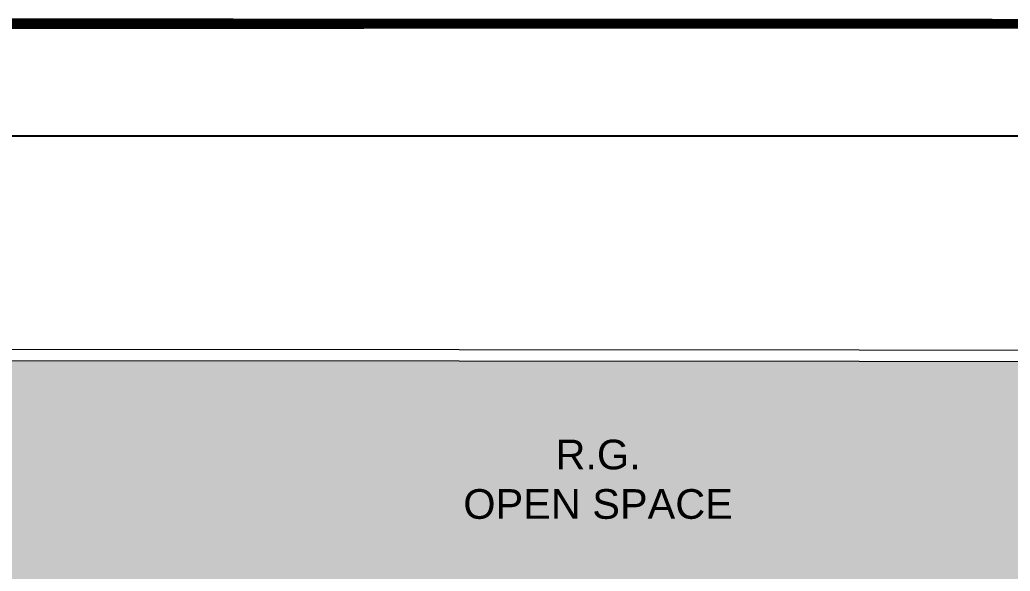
# Model space of a CAD drawing. Header units: inches. Extents: x 27644242 to 29005101, y -955243 to 216979.
# Drawn here: x 28734104 to 28754127, y -254656 to -243504 of the extents above; entities that cross this region are included whole.
import ezdxf

# ---------------------------------------------------------------- set-up
doc = ezdxf.new("R2010")
doc.units = ezdxf.units.IN
doc.header["$MEASUREMENT"] = 0
doc.layers.get('Defpoints').update_dxf_attribs({"color": 8})
doc.layers.add('HATCH', color=9, linetype='Continuous')
doc.layers.add('text', color=7, linetype='Continuous')
doc.layers.add('RVA Site Boundary', color=17, linetype='Continuous', lineweight=15)
doc.styles.add('AMITS', font='arial.ttf')

msp = doc.modelspace()

# ---------------------------------------------------------------- hatches: boundary and pattern name
at = {"layer": 'HATCH', "ltscale": 500, "true_color": 0x1f7f00, "transparency": 33554508}
h = msp.add_hatch(color=86, dxfattribs=at)
h.dxf.hatch_style = 1
h.paths.add_polyline_path([(28779889.84880216, -263479.626497732), (28786372.80867847, -261761.7814570219), (28789422.17886069, -261013.145810349), (28792994.8335854, -260276.5724055091), (28793157.15561436, -260243.0537682631), (28793126.0555397, -260110.5494048617), (28790698.81823074, -250517.7918644467), (28767243.48831299, -250419.816869686), (28742984.13939689, -250400.841358827), (28728662.281329, -250395.5430091358), (28716553.1811918, -250431.254168384), (28716553.1811918, -256233.86035075), (28773507.89615946, -256233.86035075), (28773507.89615946, -265319.0717396123)])

# ---------------------------------------------------------------- linework, layer by layer
at = {"layer": 'Defpoints', "linetype": 'Continuous', "const_width": 154.4264220221692}
msp.add_lwpolyline([(28798160.5280223, -243580.9823775525), (28798160.52802039, -317830.9823775227), (28689573.81143478, -317830.9823752131), (28689573.81143669, -243580.9823752503)], close=True, dxfattribs=at)
at = {"layer": 'Defpoints', "color": 1, "ltscale": 500}
msp.add_lwpolyline([(28689580.45462777, -294152.9659700115), (28798167.17121243, -294152.9659700115), (28798167.17121243, -245857.7699094426), (28689580.45462777, -245857.7699094426)], close=True, dxfattribs=at)
at = {"layer": 'RVA Site Boundary', "ltscale": 500}
for points in [[(28728661.98472518, -250165.5428836717), (28742984.27190189, -250170.8413921132), (28767244.05862741, -250189.8172454208), (28790878.05915448, -250288.5385631737), (28793349.51628253, -260056.0585799888), (28793435.05909467, -260420.520594621)], [(28728661.98472518, -250165.5428836715), (28742984.27190189, -250170.841392113), (28767244.05862741, -250189.8172454206), (28790878.05915448, -250288.5385631736), (28793349.51628253, -260056.0585799886), (28793435.05909467, -260420.5205946208)]]:
    msp.add_lwpolyline(points, dxfattribs=at)
at = {"layer": 'RVA Site Boundary', "color": 5, "ltscale": 500}
for points in [[(28728661.98472518, -250165.5428836686), (28742984.27190189, -250170.8413921115), (28767244.05862741, -250189.8172454205), (28790878.05915448, -250288.5385631737)], [(28728662.281329, -250395.5430091358), (28742984.13939689, -250400.841358827), (28767243.48831299, -250419.816869686), (28790698.81823074, -250517.7918644467)]]:
    msp.add_lwpolyline(points, dxfattribs=at)

# ---------------------------------------------------------------- texts
at = {"layer": 'text', "ltscale": 100, "insert": (28737584.73890114, -251996.377286963), "char_height": 600, "width": 16420.0712127998, "attachment_point": 1, "style": 'AMITS'}
msp.add_mtext('\\pxqc;R.G.\\POPEN SPACE', dxfattribs=at)

doc.saveas('drawing.dxf')
